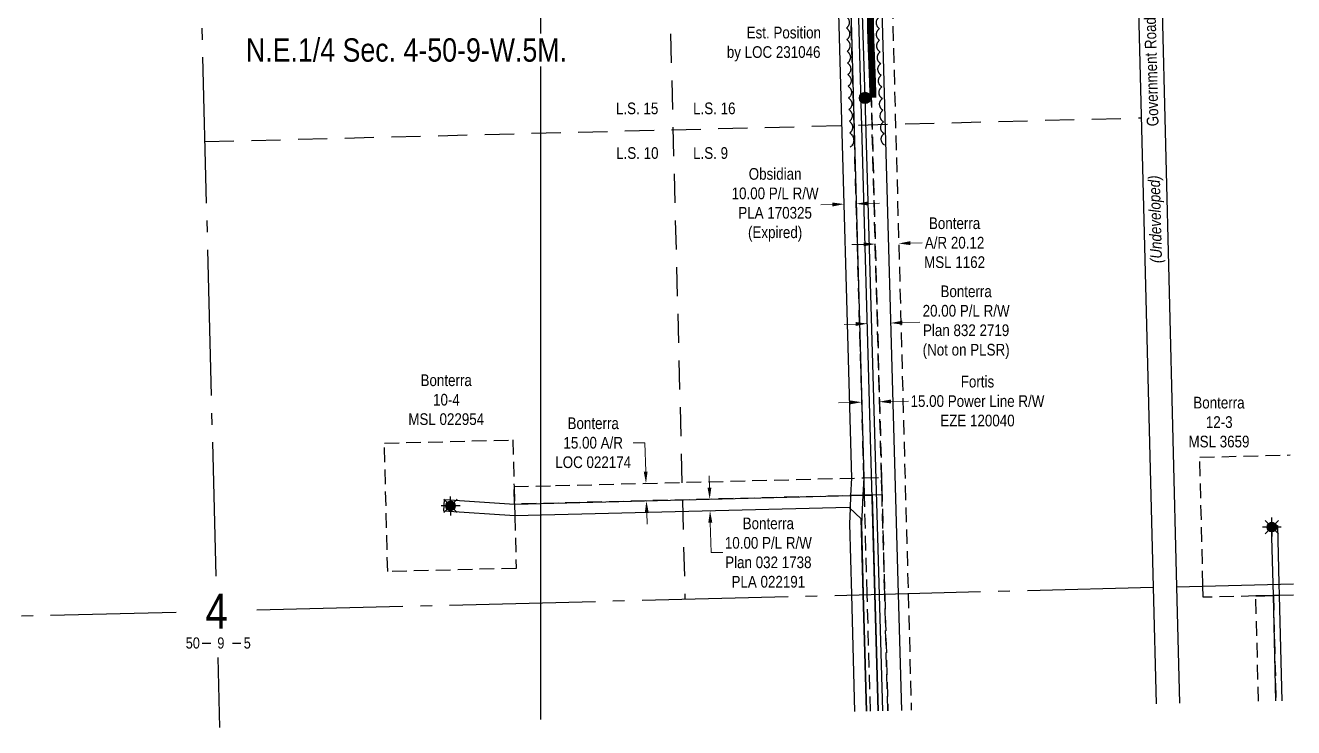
# Model space of a CAD drawing. Extents: x 613721 to 622755, y 5905527 to 5910064.
# Drawn here: x 616023 to 617109, y 5905527 to 5906128 of the extents above; entities that cross this region are included whole.
import ezdxf
from ezdxf.enums import TextEntityAlignment as Align

# ---------------------------------------------------------------- set-up
doc = ezdxf.new("R2010")
doc.units = 0
doc.header["$LTSCALE"] = 5
for name, pattern in [('0', [1, 1, 0]), ('foc-ACCESSROAD', [3.75, 2.5, -1.25]), ('foc-FLOWLINE', [3.75, 2.5, -1.25]), ('foc-LSD', [8, 5, -3]), ('foc-QUARTERLINE', [33, 25, -3, 2, -3]), ('foc-WHEELTRACKS', [2, 0.4, -1.6]), ('POWERLINE5', [7.8, 2.4, -0.6, 0.6, -0.6, 0.6, -0.6, 2.4])]:
    doc.linetypes.add(name, pattern=pattern)
for name, color, linetype in [('10', 1, 'Continuous'), ('9', 3, 'Continuous'), ('AS-POWER', 104, 'foc-POWER'), ('AS-POWER-EXISTING', 72, 'POWERLINE5'), ('AS-ROADS', 254, 'Continuous'), ('C-RW', 13, 'Continuous'), ('C-SYMBOL', 7, 'Continuous'), ('F-AR', 190, 'foc-ACCESSROAD'), ('F-EZE', 190, 'foc-FLOWLINE'), ('F-RW', 190, 'Continuous'), ('F-WS', 190, 'foc-ACCESSROAD'), ('F-WS-S', 190, 'Continuous'), ('L-MON', 1, 'Continuous'), ('L-ROAD-T', 7, 'Continuous'), ('L-SEC', 7, 'Continuous'), ('L-SECLBL', 7, 'Continuous'), ('L-SECQ', 8, 'foc-QUARTERLINE'), ('L-SECTION-LSD', 7, 'foc-LSD'), ('T-BUSH', 110, '0'), ('T-WATER-P3', 160, 'foc-WHEELTRACKS')]:
    doc.layers.add(name, color=color, linetype=linetype)
for name, color, linetype, lineweight in [('C-RW-T', 13, 'Continuous', 9), ('F-AR-T', 190, 'Continuous', 9), ('F-EZE-T', 190, 'Continuous', 9), ('F-RW-T', 190, 'Continuous', 9), ('F-WS-T', 190, 'Continuous', 9), ('T-TEXT', 48, 'Continuous', 18)]:
    doc.layers.add(name, color=color, linetype=linetype, lineweight=lineweight)
doc.styles.add('100L', font='ARIALN.TTF', dxfattribs={"height": 11})
doc.styles.add('175L', font='ARIALN.TTF', dxfattribs={"height": 20})
doc.styles.add('80CG', font='ARIALN.TTF', dxfattribs={"height": 10})
doc.styles.add('80L', font='ARIALN.TTF', dxfattribs={"height": 10})
doc.styles.add('80LS', font='ARIALNI.TTF', dxfattribs={"height": 10})
doc.styles.add('foc-LtypeFont', font='ARIALN.TTF', dxfattribs={"height": 7.35})
doc.styles.add('SIMPLEX', font='ARIALN.TTF')
doc.linetypes.add('foc-POWER', pattern='A,6,-1,["P",foc-LtypeFont,S=0.2,R=0,X=-0.625,Y=-0.75],-1.24,4', length=12.24)
doc.linetypes.add('foc-TOPO-flowdirection-NOLINE', pattern='A,0,[">",foc-LtypeFont,S=0.3,R=0,X=0,Y=-0.945],-20,[">",foc-LtypeFont,S=0.3,R=0,X=0,Y=-0.945],0', length=20)
doc.dimstyles.new('Compass 5 000', dxfattribs={"dimscale": 5, "dimtxt": 9, "dimasz": 2, "dimexe": 0.2, "dimexo": 0.0625, "dimgap": 0.5, "dimtad": 0, "dimtih": 1, "dimtoh": 1, "dimzin": 0, "dimdsep": 46, "dimtxsty": '80CG', "dimcen": 0.1, "dimse1": 1, "dimse2": 1, "dimclrd": 256, "dimclrt": 256, "dimaunit": 1, "dimadec": 4, "dimazin": 0, "dimtfac": 0.06, "dimtofl": 0, "dimtmove": 0, "dimatfit": 1, "dimfxl": 0.2, "dimtolj": 1, "dimtzin": 0, "dimlwd": -1, "dimarcsym": 0})

# ---------------------------------------------------------------- blocks, each defined once
blk = doc.blocks.new('POWERPOLE')
h = blk.add_hatch(color=255)
edge = h.paths.add_edge_path()
edge.add_arc((0, 0), 0.96, 0, 360)
at = {"linetype": 'Continuous'}
for p, q in [((0.68, -0.68), (-0.68, 0.68)), ((-0.68, -0.68), (0.68, 0.68))]:
    blk.add_line(p, q, dxfattribs=at)
blk.add_circle((0, 0), 0.96, dxfattribs=at)
blk = doc.blocks.new('L-SECLBL')
at = {"layer": '9', "color": 7}
for p, q in [((-5.1, -27.8), (-12.3, -27.8)), ((20.7, -27.8), (13.5, -27.8))]:
    blk.add_line(p, q, dxfattribs=at)
at = {"layer": '10', "color": 2, "style": 'SIMPLEX'}
blk.add_attdef('SEC', text='', height=30, dxfattribs=at).set_placement((0, 0), align=Align.MIDDLE)
at = {"layer": '10', "color": 5, "style": '80L'}
blk.add_attdef('TWP', text='', height=9.5, dxfattribs=at).set_placement((-14.4, -27.4), align=Align.MIDDLE_RIGHT)
blk.add_attdef('RGE', text='', height=9.5, dxfattribs=at).set_placement((3.6, -27.4), align=Align.MIDDLE_CENTER)
blk.add_attdef('MER', text='', height=9.5, dxfattribs=at).set_placement((23.2, -27.4), align=Align.MIDDLE_LEFT)
blk = doc.blocks.new('label_road_undeveloped')
at = {"layer": 'L-ROAD-T', "style": '80L'}
blk.add_text('Government Road Allowance', height=10, dxfattribs=at).set_placement((0, 0), align=Align.MIDDLE_CENTER)
at = {"layer": 'T-TEXT', "style": '80LS'}
blk.add_text('(Undeveloped)', height=10, dxfattribs=at).set_placement((-154.2, 0), align=Align.MIDDLE_CENTER)
blk = doc.blocks.new('*D435')
at = {"layer": 'F-AR-T', "transparency": 16777216}
for p, q in [((616553.4, 5905770.6), (616543.4, 5905770.6)), ((616554.1, 5905745.9), (616553.4, 5905770.6)), ((616554.9, 5905710.9), (616555.2, 5905700.9))]:
    blk.add_line(p, q, dxfattribs=at)
for points in [[(616555.7, 5905746), (616552.4, 5905745.9), (616554.3, 5905735.9)], [(616556.6, 5905711), (616553.3, 5905710.9), (616554.7, 5905720.9)]]:
    blk.add_solid(points, dxfattribs=at)
at = {"layer": 'F-AR-T', "transparency": 16777216, "insert": (616509.1, 5905770.6), "char_height": 10, "attachment_point": 5, "style": '80CG'}
blk.add_mtext('\\A1;Bonterra\\P15.00 A/R\\PLOC 022174 ', dxfattribs=at)
blk = doc.blocks.new('*D436')
at = {"layer": 'F-RW-T', "transparency": 16777216}
for p, q in [((616608.6, 5905732.3), (616608.4, 5905742.3)), ((616609.4, 5905702.3), (616610.1, 5905676.5)), ((616610.1, 5905676.5), (616620.1, 5905676.5))]:
    blk.add_line(p, q, dxfattribs=at)
for points in [[(616610.3, 5905732.3), (616607, 5905732.2), (616608.9, 5905722.3)], [(616611.1, 5905702.3), (616607.7, 5905702.3), (616609.2, 5905712.3)]]:
    blk.add_solid(points, dxfattribs=at)
at = {"layer": 'F-RW-T', "transparency": 16777216, "insert": (616659.1, 5905676.5), "char_height": 10, "attachment_point": 5, "style": '80CG'}
blk.add_mtext('\\A1;Bonterra\\P10.00 P/L R/W\\PPlan 032 1738\\PPLA 022191', dxfattribs=at)
blk = doc.blocks.new('*D437')
at = {"layer": 'F-AR-T', "transparency": 16777216}
for p, q in [((616740.7, 5905940.6), (616730.7, 5905940.4)), ((616780.8, 5905941.7), (616790.8, 5905942))]:
    blk.add_line(p, q, dxfattribs=at)
for points in [[(616740.6, 5905942.3), (616740.7, 5905939), (616750.7, 5905940.9)], [(616780.7, 5905943.4), (616780.8, 5905940), (616770.8, 5905941.4)]]:
    blk.add_solid(points, dxfattribs=at)
at = {"layer": 'F-AR-T', "transparency": 16777216, "insert": (616818.6, 5905942), "char_height": 10, "attachment_point": 5, "style": '80CG'}
blk.add_mtext('\\A1;Bonterra\\PA/R 20.12\\PMSL 1162', dxfattribs=at)
blk = doc.blocks.new('*D441')
at = {"layer": 'F-RW-T', "transparency": 16777216}
for p, q in [((616773.8, 5905873.5), (616788.9, 5905873.9)), ((616733.9, 5905872.4), (616723.9, 5905872.1))]:
    blk.add_line(p, q, dxfattribs=at)
for points in [[(616733.8, 5905874.1), (616733.9, 5905870.7), (616743.9, 5905872.7)], [(616773.8, 5905875.2), (616773.9, 5905871.9), (616763.8, 5905873.2)]]:
    blk.add_solid(points, dxfattribs=at)
at = {"layer": 'F-RW-T', "transparency": 16777216, "insert": (616828.5, 5905873.9), "char_height": 10, "attachment_point": 5, "style": '80CG'}
blk.add_mtext('\\A1;Bonterra\\P20.00 P/L R/W\\PPlan 832 2719\\P(Not on PLSR)', dxfattribs=at)
blk = doc.blocks.new('*D442')
at = {"layer": 'C-RW-T', "transparency": 16777216}
for p, q in [((616714, 5905974.8), (616704, 5905974.5)), ((616744.4, 5905975.6), (616754.4, 5905975.9))]:
    blk.add_line(p, q, dxfattribs=at)
for points in [[(616713.9, 5905976.5), (616714, 5905973.1), (616724, 5905975.1)], [(616744.3, 5905977.3), (616744.4, 5905974), (616734.4, 5905975.4)]]:
    blk.add_solid(points, dxfattribs=at)
at = {"layer": 'C-RW-T', "transparency": 16777216, "insert": (616664.9, 5905974.5), "char_height": 10, "attachment_point": 5, "style": '80CG'}
blk.add_mtext('\\A1;Obsidian\\P10.00 P/L R/W\\PPLA 170325\\P(Expired)', dxfattribs=at)
blk = doc.blocks.new('GAS')
h = blk.add_hatch(color=255)
h.dxf.hatch_style = 1
edge = h.paths.add_edge_path()
edge.add_arc((0, 0), 0.9, 0, 360)
for p, q in [((-0.81, 0), (-1.62, 0)), ((-0.57, 0.57), (-1.14, 1.14)), ((0, 0.81), (0, 1.62)), ((0.57, 0.57), (1.14, 1.14)), ((1.62, 0), (0.81, 0)), ((-0.57, -0.57), (-1.14, -1.14)), ((0, -0.81), (0, -1.62)), ((1.14, -1.14), (0.57, -0.57))]:
    blk.add_line(p, q)
blk.add_circle((0, 0), 0.8)
blk = doc.blocks.new('*D445')
at = {"layer": 'F-EZE-T', "transparency": 16777216}
for p, q in [((616729.1, 5905805.2), (616719.1, 5905805)), ((616764.1, 5905806), (616779.1, 5905806.3))]:
    blk.add_line(p, q, dxfattribs=at)
for points in [[(616729.1, 5905806.9), (616729.2, 5905803.6), (616739.1, 5905805.4)], [(616764.1, 5905807.7), (616764.2, 5905804.3), (616754.1, 5905805.8)]]:
    blk.add_solid(points, dxfattribs=at)
at = {"layer": 'F-EZE-T', "transparency": 16777216, "insert": (616838.2, 5905806.3), "char_height": 10, "attachment_point": 5, "style": '80CG'}
blk.add_mtext('\\A1;Fortis\\P15.00 Power Line R/W\\PEZE 120040 ', dxfattribs=at)

msp = doc.modelspace()

# ---------------------------------------------------------------- linework, layer by layer
at = {"layer": 'AS-POWER', "flags": 128}
msp.add_lwpolyline([(616757.046, 5905540.976), (616741.951, 5906066.115), (616739.345, 5906146.947)], dxfattribs=at)
at = {"layer": 'AS-ROADS', "const_width": 5.998, "flags": 128}
msp.add_lwpolyline([(616748.614, 5906066.292), (616748.416, 5906076.614), (616748.011, 5906087.4), (616747.617, 5906097.643), (616747.183, 5906108.281), (616746.751, 5906119.294), (616746.654, 5906130.394), (616746.332, 5906141.342)], dxfattribs=at)
at = {"layer": 'C-RW'}
for points in [[(616733.287, 5905540.373), (616730.468, 5905640.565), (616728.759, 5905701.312), (616729.361, 5905714.355), (616729.868, 5905725.353), (616730.566, 5905740.4), (616719.336, 5906138.394)], [(616729.695, 5906142.14), (616740.96, 5905740.642), (616740.119, 5905725.613), (616738.742, 5905700.988), (616740.443, 5905640.821), (616743.261, 5905540.626)]]:
    msp.add_lwpolyline(points, dxfattribs=at)
at = {"layer": 'F-AR'}
msp.add_lwpolyline([(616741.38, 5905725.645), (616442.225, 5905718.069), (616441.701, 5905718.071), (616441.321, 5905733.054), (616476.687, 5905733.95), (616740.96, 5905740.642), (616756.045, 5905741.025), (616756.448, 5905726.027), (616748.043, 5905725.814), (616741.38, 5905725.645)], close=True, dxfattribs=at)
msp.add_lwpolyline([(617078.855, 5905549.136), (617076.597, 5905639.388), (617084.201, 5905639.578), (617091.595, 5905639.763), (617093.847, 5905549.516)], dxfattribs=at)
at = {"layer": 'F-EZE'}
for points in [[(616746.568, 5905540.71), (616743.775, 5905640.261), (616743.757, 5905640.907), (616741.38, 5905725.645), (616740.96, 5905740.642), (616729.695, 5906142.139)], [(616745.165, 5906145.266), (616758.736, 5905641.014), (616758.746, 5905640.646), (616761.548, 5905541.09)]]:
    msp.add_lwpolyline(points, dxfattribs=at)
at = {"layer": 'F-RW', "flags": 128}
msp.add_lwpolyline([(616753.23, 5905540.879), (616750.414, 5905640.803), (616735.031, 5906185.627), (616759.478, 5906254.615), (616778.329, 5906247.93), (616755.127, 5906182.456), (616770.39, 5905641.31), (616773.209, 5905541.385)], dxfattribs=at)
at = {"layer": 'F-RW'}
for points in [[(616743.254, 5905540.626), (616740.434, 5905640.821), (616738.612, 5905705.583), (616728.344, 5905715.319), (616441.991, 5905708.068), (616381.206, 5905712.031), (616381.853, 5905722.004), (616441.701, 5905718.071), (616442.225, 5905718.069), (616741.38, 5905725.645), (616748.043, 5905725.814), (616750.406, 5905641.078), (616753.23, 5905540.879)], [(617093.847, 5905549.516), (617091.595, 5905639.763), (617091.343, 5905649.865), (617090.093, 5905699.756), (617095.09, 5905699.881), (617096.341, 5905649.994), (617096.593, 5905639.888), (617098.849, 5905549.643)]]:
    msp.add_lwpolyline(points, dxfattribs=at)
at = {"layer": 'F-WS'}
for points in [[(616761.426, 5905541.087), (616758.736, 5905641.014), (616756.448, 5905726.027), (616756.045, 5905741.025), (616745.164, 5906145.306), (616745.065, 5906148.959), (616744.68, 5906163.269), (616744.142, 5906183.255), (616713.624, 5906182.464), (616710.469, 5906304.291), (616832.26, 5906307.445), (616835.415, 5906185.618), (616764.249, 5906183.751), (616778.842, 5905641.524), (616781.532, 5905541.597)], [(617108.973, 5905640.198), (617096.593, 5905639.888), (617091.595, 5905639.763), (617084.201, 5905639.578), (617076.597, 5905639.388), (617031.602, 5905638.262), (617031.35, 5905648.322), (617028.599, 5905758.248), (617105.929, 5905760.184)]]:
    msp.add_lwpolyline(points, dxfattribs=at)
msp.add_lwpolyline([(616443.094, 5905663.063), (616333.107, 5905660.278), (616330.322, 5905770.263), (616440.309, 5905773.049), (616441.321, 5905733.054), (616441.701, 5905718.071), (616441.991, 5905708.068), (616443.094, 5905663.063)], close=True, dxfattribs=at)
at = {"layer": 'L-SEC'}
for p, q in [((616968.29, 5906451.142), (616988.693, 5905646.845)), ((616988.393, 5906451.652), (617008.796, 5905647.355)), ((616988.693, 5905646.845), (616991.228, 5905546.914)), ((617008.796, 5905647.355), (617011.331, 5905547.423))]:
    msp.add_line(p, q, dxfattribs=at)
at = {"layer": 'L-SECQ'}
for p, q in [((616221.14, 5905627.382), (616988.693, 5905646.845)), ((617008.796, 5905647.355), (617108.727, 5905649.889)), ((615384.605, 5905606.171), (616151.905, 5905625.627))]:
    msp.add_line(p, q, dxfattribs=at)
at = {"layer": 'L-SECQ', "flags": 128}
for points in [[(616166.102, 5906430.85), (616185.883, 5905656.489)], [(616187.67, 5905586.537), (616189.202, 5905526.577)]]:
    msp.add_lwpolyline(points, dxfattribs=at)
at = {"layer": 'L-SECTION-LSD', "flags": 128}
for points in [[(616567.196, 5906440.996), (616587.671, 5905636.676)], [(616176.375, 5906028.679), (616978.491, 5906048.993)]]:
    msp.add_lwpolyline(points, dxfattribs=at)
at = {"layer": 'T-BUSH', "flags": 128}
for points in [[(616555.065, 5906437.394, -0.52056705), (616565.057, 5906437.663, -0.52056705), (616573.784, 5906436.604, -0.52056705), (616573.991, 5906426.61, -0.52056705), (616574.198, 5906416.616, -0.52056705), (616574.405, 5906406.621, -0.52056705), (616574.612, 5906396.627, -0.52056705), (616574.82, 5906386.633, -0.52056705), (616575.027, 5906376.639, -0.52056705), (616575.234, 5906366.645, -0.52056705), (616575.441, 5906356.651, -0.52056705), (616575.648, 5906346.656, -0.52056705), (616575.855, 5906336.662, -0.52056705), (616576.063, 5906326.668, -0.52056705), (616576.27, 5906316.674, -0.52056705), (616576.477, 5906306.68, -0.52056705), (616576.684, 5906296.685, -0.52056705), (616576.891, 5906286.691, -0.52056705), (616577.098, 5906276.697, -0.52056705), (616577.306, 5906266.703, -0.52056705), (616577.513, 5906256.709, -0.52056705), (616579.336, 5906247.19, -0.52056705), (616585.087, 5906239.014, -0.52056705), (616590.838, 5906230.837, -0.52056705), (616596.589, 5906222.661, -0.52056705), (616602.34, 5906214.485, -0.52056705), (616608.091, 5906206.308, -0.52056705), (616613.842, 5906198.132, -0.52056705), (616619.593, 5906189.956, -0.52056705), (616625.344, 5906181.779, -0.52056705), (616631.095, 5906173.603, -0.52056705), (616636.846, 5906165.427, -0.52056705), (616642.597, 5906157.25, -0.52056705), (616650.771, 5906151.548, -0.52056705), (616659.67, 5906147.821, -0.52056705), (616669.658, 5906148.219, -0.52056705), (616679.647, 5906148.616, -0.52056705), (616689.635, 5906149.013, -0.52056705), (616699.624, 5906149.41, -0.52056705), (616709.612, 5906149.807, -0.52056705), (616719.601, 5906150.204, -0.52056705), (616725.328, 5906146.025, -0.52056705), (616725.642, 5906136.033, -0.52056705), (616725.957, 5906126.042, -0.52056705), (616726.272, 5906116.051, -0.52056705), (616726.587, 5906106.059, -0.52056705), (616726.902, 5906096.068, -0.52056705), (616727.217, 5906086.076, -0.52056705), (616727.532, 5906076.085, -0.52056705), (616727.847, 5906066.094, -0.52056705), (616728.161, 5906056.102, -0.52056705), (616728.476, 5906046.111, -0.52056705), (616728.791, 5906036.119, -0.52056705), (616729.179, 5906023.825, -0.52056705)], [(616758.644, 5906025.624, -0.52056705), (616758.168, 5906035.609, -0.52056705), (616757.691, 5906045.594, -0.52056705), (616757.215, 5906055.579, -0.52056705), (616756.738, 5906065.564, -0.52056705), (616756.261, 5906075.549, -0.52056705), (616755.785, 5906085.534, -0.52056705), (616755.308, 5906095.519, -0.52056705), (616754.831, 5906105.504, -0.52056705), (616754.365, 5906115.489, -0.52056705), (616754.267, 5906125.485, -0.52056705), (616754.168, 5906135.481, -0.52056705), (616754.069, 5906145.477, -0.52056705), (616753.971, 5906155.472, -0.52056705), (616753.872, 5906165.468, -0.52056705), (616753.773, 5906175.464, -0.52056705), (616755.159, 5906185.246, -0.52056705), (616758.075, 5906194.808, -0.52056705), (616761.128, 5906204.318, -0.52056705), (616765.257, 5906213.422, -0.52056705), (616770.053, 5906221.922, -0.52056705), (616778.623, 5906227.066, -0.52056705), (616785.097, 5906233.849, -0.52056705), (616786.254, 5906243.778, -0.52056705), (616785.417, 5906253.133, -0.52056705), (616776.88, 5906258.333, -0.52056705), (616768.343, 5906263.533, -0.52056705), (616759.503, 5906266.577, -0.52056705), (616755.691, 5906257.408, -0.52056705), (616752.247, 5906248.024, -0.52056705), (616748.803, 5906238.639, -0.52056705), (616745.358, 5906229.255, -0.52056705), (616741.914, 5906219.871, -0.52056705), (616739.198, 5906210.258, -0.52056705), (616736.655, 5906200.59, -0.52056705), (616734.113, 5906190.923, -0.52056705), (616726.444, 5906187.027, -0.52056705), (616716.544, 5906185.643, -0.52056705), (616706.643, 5906184.276, -0.52056705), (616696.656, 5906184.708, -0.52056705), (616686.669, 5906185.141, -0.52056705), (616676.682, 5906185.573, -0.52056705), (616666.695, 5906186.006, -0.52056705), (616659.984, 5906192.4, -0.52056705), (616654.264, 5906200.598, -0.52056705), (616648.544, 5906208.796, -0.52056705), (616642.824, 5906216.994, -0.52056705), (616637.104, 5906225.192, -0.52056705), (616631.384, 5906233.39, -0.52056705), (616625.664, 5906241.588, -0.52056705), (616620.034, 5906249.844, -0.52056705), (616615.064, 5906258.517, -0.52056705), (616612.368, 5906267.815, -0.52056705), (616612.201, 5906277.81, -0.52056705), (616612.034, 5906287.805, -0.52056705), (616611.868, 5906297.8, -0.52056705), (616611.701, 5906307.795, -0.52056705), (616611.534, 5906317.79, -0.52056705), (616611.367, 5906327.785, -0.52056705), (616611.201, 5906337.78, -0.52056705), (616611.034, 5906347.775, -0.52056705), (616610.867, 5906357.77, -0.52056705), (616610.701, 5906367.765, -0.52056705), (616610.534, 5906377.76, -0.52056705), (616610.367, 5906387.755, -0.52056705), (616610.2, 5906397.75, -0.52056705), (616610.034, 5906407.745, -0.52056705), (616609.867, 5906417.74, -0.52056705), (616609.7, 5906427.735, -0.52056705), (616609.534, 5906437.73, -0.52056705), (616618.246, 5906439.121, -0.16477579), (616618.969, 5906442.131, -0.16477579)]]:
    msp.add_lwpolyline(points, format="xyb", dxfattribs=at)
at = {"layer": 'T-WATER-P3', "flags": 128}
msp.add_lwpolyline([(616464.313, 5905533.553), (616464.313, 5905540.732), (616464.312, 5905550.732), (616464.312, 5905560.732), (616464.313, 5905570.733), (616464.313, 5905580.732), (616464.312, 5905590.733), (616464.312, 5905600.732), (616464.313, 5905610.733), (616464.313, 5905620.732), (616464.312, 5905630.732), (616464.312, 5905640.732), (616464.313, 5905650.732), (616464.313, 5905660.733), (616464.312, 5905670.732), (616464.312, 5905680.733), (616464.313, 5905690.732), (616464.313, 5905700.733), (616464.312, 5905710.732), (616464.313, 5905720.733), (616464.313, 5905730.732), (616464.312, 5905740.733), (616464.312, 5905750.732), (616464.313, 5905760.732), (616464.313, 5905770.732), (616464.312, 5905780.732), (616464.313, 5905790.733), (616464.313, 5905800.732), (616464.312, 5905810.733), (616464.313, 5905820.732), (616464.313, 5905830.733), (616464.312, 5905840.732), (616464.312, 5905850.733), (616464.313, 5905860.732), (616464.312, 5905870.732), (616464.312, 5905880.732), (616464.313, 5905890.732), (616464.312, 5905900.733), (616464.313, 5905910.732), (616464.313, 5905920.733), (616464.312, 5905930.732), (616464.313, 5905940.733), (616464.313, 5905950.732), (616464.312, 5905960.732), (616464.313, 5905970.732), (616464.313, 5905980.732), (616464.312, 5905990.732), (616464.313, 5906000.732), (616464.312, 5906010.733), (616464.312, 5906020.732), (616464.313, 5906030.733), (616464.312, 5906040.732), (616464.313, 5906050.733), (616464.312, 5906060.732), (616464.312, 5906070.732), (616464.313, 5906080.732), (616464.312, 5906090.732), (616464.313, 5906100.733), (616464.312, 5906110.732), (616464.312, 5906120.733), (616464.313, 5906130.732), (616464.312, 5906140.733), (616464.313, 5906150.732), (616464.313, 5906160.732), (616464.312, 5906170.733), (616464.313, 5906180.732), (616464.312, 5906190.733), (616464.313, 5906200.732), (616464.312, 5906210.733), (616464.313, 5906220.732), (616464.312, 5906230.733), (616464.313, 5906240.732), (616464.313, 5906250.732), (616464.312, 5906260.732), (616464.313, 5906270.732), (616464.312, 5906280.733), (616464.313, 5906290.732), (616464.312, 5906300.733), (616464.313, 5906310.732), (616464.312, 5906320.733), (616464.313, 5906330.732), (616464.312, 5906340.732), (616464.313, 5906350.733), (616464.312, 5906360.732), (616464.313, 5906370.733), (616464.312, 5906380.732), (616464.313, 5906390.733), (616464.313, 5906400.732), (616464.313, 5906410.733), (616464.312, 5906420.732), (616464.313, 5906430.732), (616464.312, 5906440.732), (616464.313, 5906450.732), (616464.312, 5906460.733), (616464.313, 5906470.732), (616464.312, 5906480.733), (616464.313, 5906490.732), (616464.312, 5906500.732), (616464.313, 5906510.732), (616464.312, 5906520.732), (616464.313, 5906530.733), (616464.312, 5906540.732), (616464.313, 5906550.733), (616464.312, 5906560.732), (616464.313, 5906570.733), (616464.312, 5906580.732), (616464.313, 5906590.732), (616464.313, 5906600.733), (616464.312, 5906610.732), (616464.313, 5906620.733), (616464.312, 5906630.732), (616464.313, 5906640.733), (616454.312, 5906650.733), (616444.313, 5906660.733), (616434.312, 5906670.733), (616424.313, 5906680.733), (616414.313, 5906690.733), (616404.313, 5906700.733), (616394.312, 5906710.732), (616384.313, 5906720.732), (616374.313, 5906730.732), (616364.313, 5906740.732), (616364.313, 5906750.732), (616364.313, 5906760.733), (616364.313, 5906770.732), (616364.312, 5906780.733), (616374.313, 5906790.733), (616393.587, 5906815.682)], dxfattribs=at)
at = {"layer": 'T-WATER-P3', "linetype": 'foc-TOPO-flowdirection-NOLINE', "flags": 128}
msp.add_lwpolyline([(616464.313, 5905533.553), (616464.313, 5905540.732), (616464.312, 5905550.732), (616464.312, 5905560.732), (616464.313, 5905570.733), (616464.313, 5905580.732), (616464.312, 5905590.733), (616464.312, 5905600.732), (616464.313, 5905610.733), (616464.313, 5905620.732), (616464.312, 5905630.732), (616464.312, 5905640.732), (616464.313, 5905650.732), (616464.313, 5905660.733), (616464.312, 5905670.732), (616464.312, 5905680.733), (616464.313, 5905690.732), (616464.313, 5905700.733), (616464.312, 5905710.732), (616464.313, 5905720.733), (616464.313, 5905730.732), (616464.312, 5905740.733), (616464.312, 5905750.732), (616464.313, 5905760.732), (616464.313, 5905770.732), (616464.312, 5905780.732), (616464.313, 5905790.733), (616464.313, 5905800.732), (616464.312, 5905810.733), (616464.313, 5905820.732), (616464.313, 5905830.733), (616464.312, 5905840.732), (616464.312, 5905850.733), (616464.313, 5905860.732), (616464.312, 5905870.732), (616464.312, 5905880.732), (616464.313, 5905890.732), (616464.312, 5905900.733), (616464.313, 5905910.732), (616464.313, 5905920.733), (616464.312, 5905930.732), (616464.313, 5905940.733), (616464.313, 5905950.732), (616464.312, 5905960.732), (616464.313, 5905970.732), (616464.313, 5905980.732), (616464.312, 5905990.732), (616464.313, 5906000.732), (616464.312, 5906010.733), (616464.312, 5906020.732), (616464.313, 5906030.733), (616464.312, 5906040.732), (616464.313, 5906050.733), (616464.312, 5906060.732), (616464.312, 5906070.732), (616464.313, 5906080.732), (616464.312, 5906090.732), (616464.313, 5906100.733), (616464.312, 5906110.732), (616464.312, 5906120.733), (616464.313, 5906130.732), (616464.312, 5906140.733), (616464.313, 5906150.732), (616464.313, 5906160.732), (616464.312, 5906170.733), (616464.313, 5906180.732), (616464.312, 5906190.733), (616464.313, 5906200.732), (616464.312, 5906210.733), (616464.313, 5906220.732), (616464.312, 5906230.733), (616464.313, 5906240.732), (616464.313, 5906250.732), (616464.312, 5906260.732), (616464.313, 5906270.732), (616464.312, 5906280.733), (616464.313, 5906290.732), (616464.312, 5906300.733), (616464.313, 5906310.732), (616464.312, 5906320.733), (616464.313, 5906330.732), (616464.312, 5906340.732), (616464.313, 5906350.733), (616464.312, 5906360.732), (616464.313, 5906370.733), (616464.312, 5906380.732), (616464.313, 5906390.733), (616464.313, 5906400.732), (616464.313, 5906410.733), (616464.312, 5906420.732), (616464.313, 5906430.732), (616464.312, 5906440.732), (616464.313, 5906450.732), (616464.312, 5906460.733), (616464.313, 5906470.732), (616464.312, 5906480.733), (616464.313, 5906490.732), (616464.312, 5906500.732), (616464.313, 5906510.732), (616464.312, 5906520.732), (616464.313, 5906530.733), (616464.312, 5906540.732), (616464.313, 5906550.733), (616464.312, 5906560.732), (616464.313, 5906570.733), (616464.312, 5906580.732), (616464.313, 5906590.732), (616464.313, 5906600.733), (616464.312, 5906610.732), (616464.313, 5906620.733), (616464.312, 5906630.732), (616464.313, 5906640.733), (616454.312, 5906650.733), (616444.313, 5906660.733), (616434.312, 5906670.733), (616424.313, 5906680.733), (616414.313, 5906690.733), (616404.313, 5906700.733), (616394.312, 5906710.732), (616384.313, 5906720.732), (616374.313, 5906730.732), (616364.313, 5906740.732), (616364.313, 5906750.732), (616364.313, 5906760.733), (616364.313, 5906770.732), (616364.312, 5906780.733), (616374.313, 5906790.733), (616393.587, 5906815.682)], dxfattribs=at)

# ---------------------------------------------------------------- block references
at = {"layer": 'AS-POWER-EXISTING', "xscale": 4.999999999999986, "yscale": 4.999999999999986, "zscale": 4.999999999999986}
msp.add_blockref('POWERPOLE', (616741.951, 5906066.115), dxfattribs=at)
at = {"layer": 'F-WS-S'}
for p, xscale, yscale, zscale in [((616386.95, 5905716.57), 4.998171999999991, 4.998171999999991, 4.998171999999991), ((617090.269, 5905698.426), 4.999999999999993, 4.999999999999993, 4.999999999999993)]:
    msp.add_blockref('GAS', p, dxfattribs=dict(at, xscale=xscale, yscale=yscale, zscale=zscale))
at = {"layer": 'L-MON', "xscale": 0.9996344000000001, "yscale": 0.9996344000000001, "zscale": 0.9996344000000001, "rotation": 91.45907110047337}
msp.add_blockref('label_road_undeveloped', (616986.389, 5906116.227), dxfattribs=at)
at = {"layer": 'L-SECLBL', "xscale": 0.9996344000000001, "yscale": 0.9996344000000001, "zscale": 0.9996344000000001}
msp.add_blockref('L-SECLBL', (616186.649, 5905626.508), dxfattribs=at).add_auto_attribs({'SEC': '4', 'TWP': '50', 'RGE': '9', 'MER': '5'})

# ---------------------------------------------------------------- texts
at = {"layer": 'F-WS-T', "char_height": 9.99634, "attachment_point": 1, "style": '80L'}
for s, insert in [('\\pi38.91601;Bonterra\\P\\pi49.63856;10-4 \\P\\pi28.43894;MSL 022954', (616322.33, 5905829.212)), ('\\pi38.91601;Bonterra\\P\\pi49.62833;12-3 \\P\\pi34.78383;MSL 3659', (616984.152, 5905810.024))]:
    msp.add_mtext_dynamic_manual_height_columns(s, width=120.40172, gutter_width=49.982, heights=[0], dxfattribs=dict(at, insert=insert))
at = {"layer": 'L-MON', "insert": (616620.048, 5906127.06), "char_height": 9.99634, "attachment_point": 1, "style": '80L'}
msp.add_mtext_dynamic_manual_height_columns('\\pi20.48885;Est. Position\\P\\pi3.48961;by LOC 231046', width=82.43755, gutter_width=49.982, heights=[0], dxfattribs=at)

# ---------------------------------------------------------------- dimensions: what is measured, and where the dimension line sits
at = {"layer": 'F-AR-T'}
for base, p1, p2, angle, text, picture, middle in [((616750.665, 5905940.895), (616770.458, 5905953.049), (616750.353, 5905952.508), 181.5417, 'Bonterra\\PA/R 20.12\\PMSL 1162', '*D437', (616818.645, 5905941.974)), ((616554.688, 5905720.917), (616521.462, 5905735.084), (616521.842, 5905720.085), 271.450655, 'Bonterra\\P15.00 A/R\\PLOC 022174 ', '*D435', (616509.14, 5905770.571))]:
    dim = msp.add_linear_dim(base=base, p1=p1, p2=p2, angle=angle, text=text, dimstyle='Compass 5 000', dxfattribs=at)
    dim.commit()
    dim.dimension.update_dxf_attribs({"geometry": picture, "text_midpoint": middle, "dimtype": 161})
at = {"layer": 'F-EZE-T'}
dim = msp.add_linear_dim(base=(616739.141, 5905805.447), p1=(616753.818, 5905819.912), p2=(616738.836, 5905819.589), angle=181.235856, text='Fortis\\P15.00 Power Line R/W\\PEZE 120040 ', dimstyle='Compass 5 000', dxfattribs=at)
dim.commit()
dim.dimension.update_dxf_attribs({"geometry": '*D445', "text_midpoint": (616838.214, 5905806.308), "dimtype": 161})
at = {"layer": 'F-RW-T'}
for base, p1, p2, angle, text, picture, middle in [((616763.848, 5905873.238), (616743.642, 5905881.354), (616763.603, 5905881.917), 1.615641, 'Bonterra\\P20.00 P/L R/W\\PPlan 832 2719\\P(Not on PLSR)', '*D441', (616828.476, 5905873.946)), ((616608.9, 5905722.29), (616651.198, 5905713.366), (616650.945, 5905723.355), 91.450655, 'Bonterra\\P10.00 P/L R/W\\PPlan 032 1738\\PPLA 022191', '*D436', (616659.145, 5905676.546))]:
    dim = msp.add_linear_dim(base=base, p1=p1, p2=p2, angle=angle, text=text, dimstyle='Compass 5 000', dxfattribs=at)
    dim.commit()
    dim.dimension.update_dxf_attribs({"geometry": picture, "text_midpoint": middle, "dimtype": 161})

# ---------------------------------------------------------------- next in the draw order: texts
at = {"layer": 'C-SYMBOL', "color": 3, "insert": (616349.18, 5906117.162), "char_height": 20, "width": 275.04775, "attachment_point": 2, "style": '175L', "bg_fill": 3, "box_fill_scale": 1.2, "bg_fill_color": 256, "bg_fill_transparency": 0}
msp.add_mtext('N.E.1/4 Sec. 4-50-9-W.5M.', dxfattribs=at)
at = {"layer": 'L-SECTION-LSD', "attachment_point": 1, "style": '100L', "bg_fill": 3, "box_fill_scale": 1.5, "bg_fill_color": 256, "bg_fill_transparency": 0}
for s, width, insert, char_height in [('\\pi1.84513;L.S. 15', 36.84597, (616526.744, 5906062.159), 9.99634), ('L.S. 16', 36.92793, (616594.679, 5906062.159), 9.9963), ('\\pi2.02834;L.S. 10', 36.94054, (616526.744, 5906023.888), 9.99634), ('L.S. 9', 30.51612, (616594.679, 5906023.888), 9.9963)]:
    msp.add_mtext_dynamic_manual_height_columns(s, width=width, gutter_width=54.98, heights=[0], dxfattribs=dict(at, insert=insert, char_height=char_height))

# ---------------------------------------------------------------- next in the draw order: dimensions: what is measured, and where the dimension line sits
at = {"layer": 'C-RW-T'}
dim = msp.add_linear_dim(base=(616734.374, 5905975.362), p1=(616727.78, 5905839.124), p2=(616738.188, 5905839.416), angle=1.607065, text='Obsidian\\P10.00 P/L R/W\\PPLA 170325\\P(Expired)', dimstyle='Compass 5 000', dxfattribs=at)
dim.commit()
dim.dimension.update_dxf_attribs({"geometry": '*D442', "text_midpoint": (616664.888, 5905974.509), "dimtype": 161})

doc.saveas('drawing.dxf')
